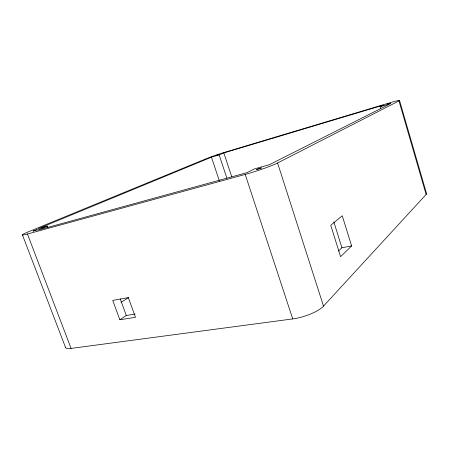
<?xml version="1.0" encoding="UTF-8"?>
<svg xmlns="http://www.w3.org/2000/svg" width="449" height="449" viewBox="0 0 449 449"><rect width="100%" height="100%" fill="white"/><g stroke="black" fill="none" stroke-linecap="round" stroke-linejoin="round"><path stroke-width="0.67" d="M65.453 347.122A20.053 4.484 -22.2 0 0 71.088 348.407L292.731 318.919A23.825 7.19 -17.7 0 0 323.516 306.111L426.118 194.473A15.883 2.947 -15.7 0 0 426.37 193.205M351.612 245.94L340.589 256.676L330.75 225.297L342.245 215.767L351.612 245.94L341.925 247.764L338.479 251.025M119.849 319.772L135.503 317.32L128.319 297.614L112.716 300.398L119.849 319.772L126.292 315.473L135.082 314.07M121.095 302.329L128.779 297.468M71.088 348.407L27.434 234.024L245.21 174.425A24.583 2.049 -18.2 0 0 277.577 162.976L398.948 100.918L426.118 194.473M380.724 108.742L380.129 106.733L383.323 105.15L223.832 152.941L219.134 154.888L211.44 157.189L38.232 228.648L47.442 226.1L47.936 227.413M47.442 226.1L37.458 230.242L246.849 172.691L254.701 168.807L269.131 164.817L390.54 103.618L380.129 106.733M22.456 234.956L65.616 347.694M120.22 298.894L126.292 315.473M211.44 157.189L219.409 180.964M223.832 152.941L231.768 176.85M219.134 154.888L226.897 178.186M245.21 174.425L292.731 318.919M277.577 162.976L323.516 306.111M333.82 221.84L341.925 247.764M399.543 100.509L426.55 193.553M27.434 234.024A20.564 1.263 -19.4 0 1 28.927 231.6L207.393 158.244A13.61 0.629 -18.3 0 1 224.938 152.233L388.452 103.175A16.215 0.819 -17.6 0 1 398.948 100.918M37.043 229.703L33.147 231.078L37.043 229.703M261.374 167.965L256.654 169.469L261.374 167.965M390.361 103.242L387.274 104.213L390.361 103.242M218.517 154.686L215.952 155.534L218.517 154.686"/></g></svg>
